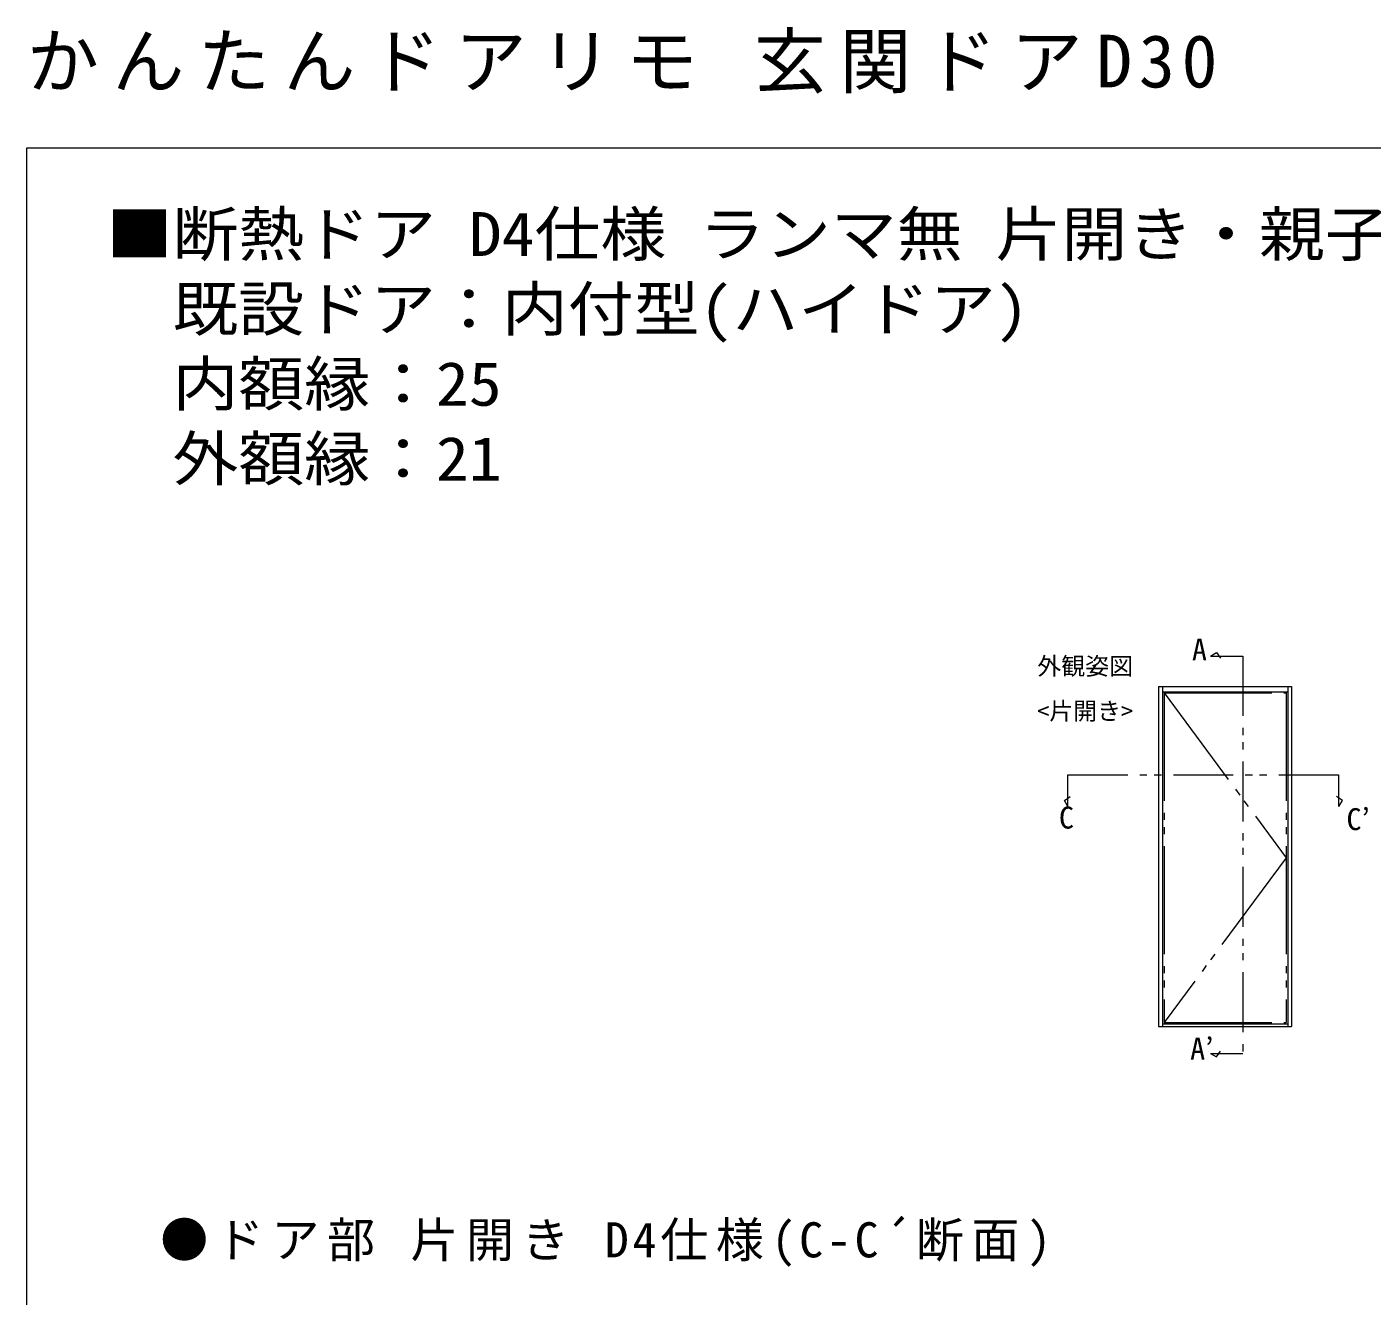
# Model space of a CAD drawing. Units: millimetres, scale not verified. Extents: x -1188 to -198, y -840 to 760.
# Drawn here: x -1188 to -738.8, y 336.6 to 760.3 of the extents above; entities that cross this region are included whole.
import ezdxf
from ezdxf.enums import TextEntityAlignment as Align

# ---------------------------------------------------------------- set-up
doc = ezdxf.new("R2010")
doc.units = ezdxf.units.MM
doc.header["$LTSCALE"] = 4
doc.linetypes.add('DOUBLE_CHAIN1', pattern=[8.8, 5, -1, 0.6, -0.6, 0.6, -1])
doc.linetypes.add('DOUBLE_CHAIN2', pattern=[12.8, 9, -1, 0.6, -0.6, 0.6, -1])
doc.layers.add('0-1_USER1', color=4, linetype='Continuous')
for name, color, linetype, lineweight in [('0-2_YKK_ZWAK', 7, 'Continuous', 9), ('0-7_YKK_A1', 4, 'Continuous', 9), ('0-8_YKK_D', 6, 'Continuous', 9)]:
    doc.layers.add(name, color=color, linetype=linetype, lineweight=lineweight)
doc.styles.add('ＭＳ ゴシック', font='')
doc.styles.get('ＭＳ ゴシック').set_extended_font_data('MS Gothic')

msp = doc.modelspace()

# ---------------------------------------------------------------- linework, layer by layer
at = {"layer": '0-2_YKK_ZWAK'}
for p, q in [((-1188, -840), (-1188, 720)), ((-1188, 720), (-198, 720))]:
    msp.add_line(p, q, dxfattribs=at)
at = {"layer": '0-7_YKK_A1'}
for p, q in [((-810.11, 540.09), (-765.71, 540.09)), ((-810.11, 540.09), (-810.11, 426.53)), ((-808.86, 540.09), (-808.86, 426.53)), ((-766.96, 540.09), (-766.96, 426.53)), ((-765.71, 540.09), (-765.71, 426.53)), ((-808.86, 538.34), (-766.96, 538.34)), ((-808.86, 427.481), (-766.96, 427.481)), ((-810.11, 426.53), (-765.71, 426.53))]:
    msp.add_line(p, q, dxfattribs=at)
at = {"layer": '0-7_YKK_A1', "linetype": 'DOUBLE_CHAIN2'}
for p, q in [((-808.26, 537.965), (-767.56, 482.935)), ((-808.26, 537.965), (-808.26, 427.905)), ((-808.26, 537.965), (-767.56, 537.965)), ((-767.56, 537.965), (-767.56, 427.905)), ((-767.56, 482.935), (-808.26, 427.905)), ((-808.26, 427.905), (-767.56, 427.905))]:
    msp.add_line(p, q, dxfattribs=at)
at = {"layer": '0-8_YKK_D', "linetype": 'DOUBLE_CHAIN1'}
for p, q in [((-749.898, 500.063), (-749.898, 510.64)), ((-792.74, 417.559), (-781.946, 417.559))]:
    msp.add_line(p, q, dxfattribs=at)
for points in [[(-792.74, 550.284), (-790.74, 551.439), (-789.422, 549.517)], [(-792.74, 550.284), (-781.946, 550.284), (-781.946, 417.559)], [(-840.4, 500.063), (-840.4, 510.64), (-749.898, 510.64)], [(-840.4, 500.063), (-841.554, 502.063), (-839.633, 503.381)], [(-749.898, 500.063), (-748.744, 502.063), (-750.665, 503.381)], [(-792.74, 417.559), (-790.74, 416.404), (-789.422, 418.326)]]:
    msp.add_lwpolyline(points, dxfattribs=at)

# ---------------------------------------------------------------- texts
at = {"layer": '0-1_USER1', "color": 3, "style": 'ＭＳ ゴシック', "width": 1.1}
for s, p in [('■断熱ドア D4仕様 ランマ無 片開き・親子・両開き・片袖FIX・両袖FIX枠・袖付親子枠', (-1161.397, 679.437)), ('\u3000既設ドア：内付型(ハイドア)', (-1161.397, 654.437)), ('\u3000内額縁：25', (-1161.397, 629.437)), ('\u3000外額縁：21', (-1161.397, 604.437))]:
    msp.add_text(s, height=14.66, dxfattribs=at).set_placement(p, align=Align.BOTTOM_LEFT)
at = {"layer": '0-1_USER1', "style": 'ＭＳ ゴシック'}
for s, p in [('外観姿図', (-850.63, 542.211)), ('<片開き>', (-850.63, 527.211))]:
    msp.add_text(s, height=5.865, dxfattribs=at).set_placement(p, align=Align.BOTTOM_LEFT)
at = {"layer": '0-1_USER1', "color": 3, "insert": (-1188, 738), "char_height": 17.6, "attachment_point": 7, "style": 'ＭＳ ゴシック'}
msp.add_mtext('\\T1.19;かんたんドアリモ\\~玄関ドアD30', dxfattribs=at)
at = {"layer": '0-1_USER1', "color": 7, "insert": (-1143.457, 346.371), "char_height": 11.73, "attachment_point": 7, "style": 'ＭＳ ゴシック'}
msp.add_mtext('\\T1.16;●ドア部\\~片開き\\~D4仕様(C-C´断面)', dxfattribs=at)
at = {"layer": '0-8_YKK_D', "color": 4, "style": 'ＭＳ ゴシック'}
for s, p in [('A', (-798.975, 546.592)), ('C', (-843.388, 490.462)), ('C’', (-747.379, 489.954)), ('A’', (-799.575, 413.359))]:
    msp.add_text(s, height=7.331, dxfattribs=at).set_placement(p, align=Align.BOTTOM_LEFT)

doc.saveas('drawing.dxf')
